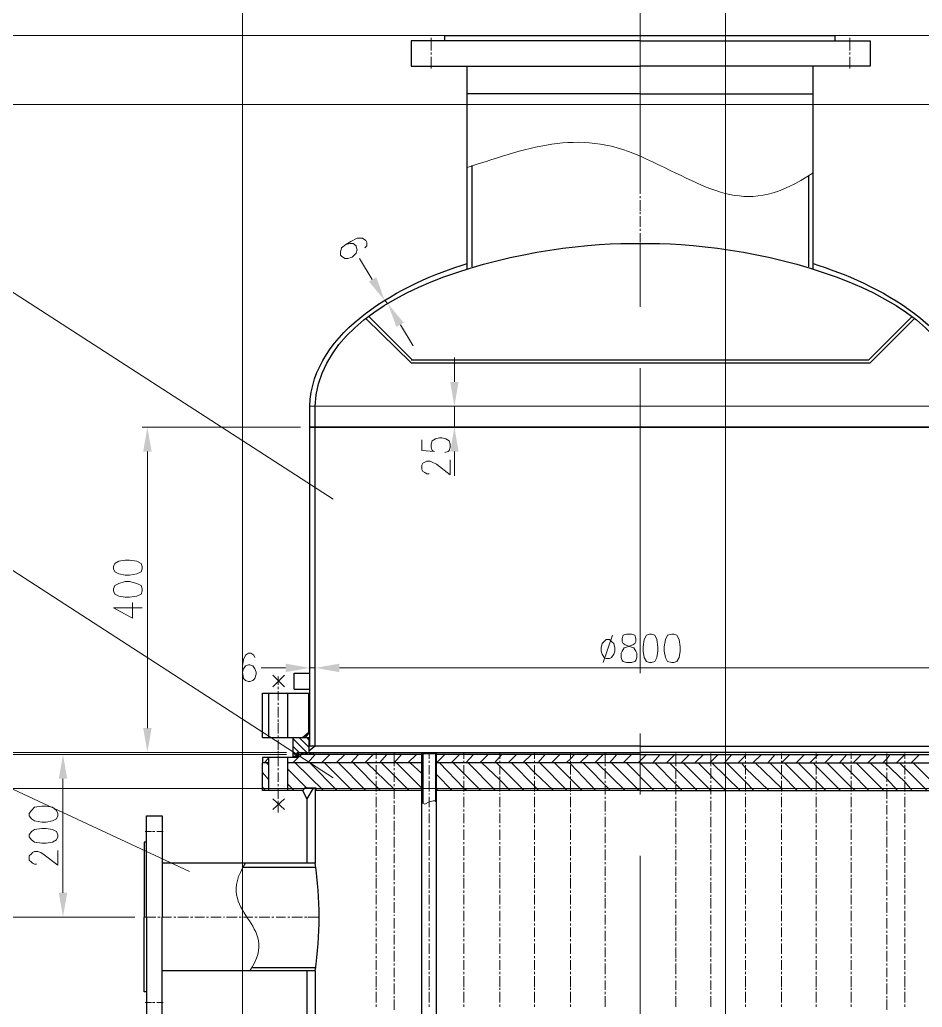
# Model space of a CAD drawing. Header units: millimetres. Extents: x 0 to 825, y 0 to 1167.
# Drawn here: x 127 to 281, y 896.3 to 1064.7 of the extents above; entities that cross this region are included whole.
import ezdxf

# ---------------------------------------------------------------- set-up
doc = ezdxf.new("R2010")
doc.units = ezdxf.units.MM
doc.layers.add('1', color=7, linetype='Continuous')

msp = doc.modelspace()

# ---------------------------------------------------------------- hatches: boundary and pattern name
h = msp.add_hatch(color=0)
h.dxf.hatch_style = 2
h.paths.add_polyline_path([(187.881732, 1020.741732), (186.621732, 1020.021732), (189.321732, 1016.781732)])
h = msp.add_hatch(color=0)
h.dxf.hatch_style = 2
h.paths.add_polyline_path([(192.561732, 1013.001732), (191.301732, 1012.281732), (189.861732, 1016.241732)])
h = msp.add_hatch(color=0)
h.dxf.hatch_style = 2
h.paths.add_polyline_path([(200.481732, 1002.921732), (201.921732, 1002.921732), (201.201732, 998.781732)])
h = msp.add_hatch(color=0)
h.dxf.hatch_style = 2
h.paths.add_polyline_path([(148.101732, 991.041732), (149.541732, 991.041732), (148.821732, 995.181732)])
h = msp.add_hatch(color=0)
h.dxf.hatch_style = 2
h.paths.add_polyline_path([(200.481732, 991.041732), (201.921732, 991.041732), (201.201732, 995.181732)])
h = msp.add_hatch(color=0)
h.dxf.hatch_style = 2
h.paths.add_polyline_path([(172.401732, 954.861732), (172.401732, 953.421732), (176.541732, 954.141732)])
h = msp.add_hatch(color=0)
h.dxf.hatch_style = 2
h.paths.add_polyline_path([(181.581732, 954.861732), (181.581732, 953.421732), (177.441732, 954.141732)])
h = msp.add_hatch(color=0)
h.dxf.hatch_style = 2
h.paths.add_polyline_path([(181.581732, 954.861732), (181.581732, 953.421732), (177.441732, 954.141732)])
h = msp.add_hatch(color=0)
h.dxf.hatch_style = 2
h.paths.add_polyline_path([(148.101732, 943.881732), (149.541732, 943.881732), (148.821732, 939.741732)])
h = msp.add_hatch(color=0)
h.dxf.hatch_style = 2
h.paths.add_polyline_path([(133.701732, 935.241732), (135.141732, 935.241732), (134.421732, 939.381732)])
h = msp.add_hatch(color=0)
h.dxf.hatch_style = 2
h.paths.add_polyline_path([(133.701732, 915.801732), (135.141732, 915.801732), (134.421732, 911.661732)])

# ---------------------------------------------------------------- linework, layer by layer
at = {"layer": '1', "color": 30, "lineweight": 9}
for points in [[(165.021732, 0.141732), (165.021732, 1166.901732)], [(247.461732, 0.141732), (247.461732, 1166.901732)], [(824.541732, 1050.225732), (0.141732, 1050.225732)], [(824.541732, 933.549732), (0.141732, 933.549732)]]:
    msp.add_lwpolyline(points, dxfattribs=at)
at = {"layer": '1', "color": 0, "lineweight": 9}
for points in [[(232.881732, 1081.401732), (232.881732, 1036.581732)], [(231.261732, 1061.961732), (123.801732, 1061.961732)], [(197.241732, 1059.441732), (197.241732, 1061.601732)], [(232.881732, 1061.961732), (355.101732, 1061.961732)], [(232.881732, 1059.981732), (232.881732, 1061.961732)], [(268.701732, 1059.441732), (268.701732, 1061.601732)], [(232.881732, 1059.261732), (232.881732, 1059.621732)], [(64.401732, 1057.821732), (180.501732, 982.941732)], [(197.241732, 1058.721732), (197.241732, 1059.081732)], [(197.241732, 1056.381732), (197.241732, 1058.361732)], [(232.881732, 1057.101732), (232.881732, 1058.901732)], [(268.701732, 1058.721732), (268.701732, 1059.081732)], [(268.701732, 1056.381732), (268.701732, 1058.361732)], [(232.881732, 1056.381732), (232.881732, 1056.741732)], [(232.881732, 1054.401732), (232.881732, 1056.021732)], [(232.881732, 1053.681732), (232.881732, 1054.041732)], [(232.881732, 1051.521732), (232.881732, 1053.321732)], [(232.881732, 1050.801732), (232.881732, 1051.161732)], [(232.881732, 1048.821732), (232.881732, 1050.621732)], [(232.881732, 1048.101732), (232.881732, 1048.461732)], [(232.881732, 1046.121732), (232.881732, 1047.741732)], [(232.881732, 1045.401732), (232.881732, 1045.761732)], [(232.881732, 1043.241732), (232.881732, 1045.041732)], [(232.881732, 1042.521732), (232.881732, 1042.881732)], [(232.881732, 1040.541732), (232.881732, 1042.161732)], [(232.881732, 1039.821732), (232.881732, 1040.181732)], [(232.881732, 1037.661732), (232.881732, 1039.461732)], [(232.881732, 1036.941732), (232.881732, 1037.301732)], [(232.881732, 1034.961732), (232.881732, 1036.761732)], [(232.881732, 1034.241732), (232.881732, 1034.601732)], [(232.881732, 1032.081732), (232.881732, 1033.881732)], [(232.881732, 1031.541732), (232.881732, 1031.901732)], [(232.881732, 1029.381732), (232.881732, 1031.181732)], [(232.881732, 1028.661732), (232.881732, 1029.021732)], [(185.901732, 1025.781732), (186.261732, 1026.141732), (186.261732, 1026.681732), (186.081732, 1027.041732), (185.541732, 1027.401732), (184.641732, 1027.401732), (183.561732, 1026.861732), (182.661732, 1026.321732), (181.941732, 1025.781732), (181.761732, 1025.061732), (181.761732, 1024.521732), (181.941732, 1024.341732), (182.481732, 1023.981732), (183.021732, 1023.981732), (183.741732, 1024.161732), (183.921732, 1024.341732), (184.461732, 1024.881732), (184.641732, 1025.421732), (184.461732, 1025.961732), (184.461732, 1026.141732), (183.921732, 1026.501732), (183.381732, 1026.501732), (182.661732, 1026.321732)], [(232.881732, 1026.681732), (232.881732, 1028.301732)], [(232.881732, 1025.961732), (232.881732, 1026.321732)], [(232.881732, 1026.141732), (232.881732, 1015.701732)], [(232.881732, 1023.801732), (232.881732, 1025.601732)], [(187.161732, 1020.381732), (185.001732, 1023.981732)], [(232.881732, 1023.081732), (232.881732, 1023.441732)], [(232.881732, 1021.101732), (232.881732, 1022.721732)], [(232.881732, 1020.381732), (232.881732, 1020.741732)], [(232.881732, 1017.861732), (232.881732, 1020.021732)], [(188.241732, 1016.241732), (188.601732, 1016.421732)], [(188.601732, 1015.521732), (188.961732, 1015.701732)], [(189.321732, 1016.781732), (189.861732, 1016.241732)], [(192.021732, 1012.641732), (194.181732, 1009.041732)], [(64.401732, 1010.481732), (180.501732, 935.421732)], [(201.201732, 1002.921732), (201.201732, 1007.061732)], [(232.881732, 1005.261732), (232.881732, 953.241732)], [(232.881732, 998.781732), (176.541732, 998.781732)], [(179.241732, 998.781732), (202.101732, 998.781732)], [(201.201732, 998.781732), (201.201732, 995.181732)], [(232.881732, 998.781732), (289.221732, 998.781732)], [(174.921732, 995.181732), (147.921732, 995.181732)], [(179.241732, 995.181732), (202.101732, 995.181732)], [(195.621732, 993.021732), (195.621732, 991.221732), (197.781732, 991.041732), (197.421732, 991.221732), (197.241732, 991.761732), (197.241732, 992.301732), (197.421732, 992.841732), (197.961732, 993.201732), (198.681732, 993.381732), (199.041732, 993.381732), (199.761732, 993.201732), (200.301732, 992.841732), (200.481732, 992.301732), (200.481732, 991.761732), (200.301732, 991.221732), (200.121732, 991.041732), (199.581732, 990.861732)], [(148.821732, 943.881732), (148.821732, 991.041732)], [(201.201732, 991.041732), (201.201732, 986.901732)], [(196.881732, 987.261732), (196.521732, 987.261732), (196.161732, 987.441732), (195.801732, 987.621732), (195.621732, 987.981732), (195.621732, 988.701732), (195.801732, 989.061732), (196.161732, 989.241732), (196.521732, 989.421732), (197.061732, 989.421732), (197.421732, 989.241732), (198.141732, 988.881732), (200.481732, 987.081732), (200.481732, 989.601732)], [(143.061732, 971.061732), (143.241732, 970.521732), (143.961732, 970.161732), (145.041732, 969.981732), (145.761732, 969.981732), (147.021732, 970.161732), (147.741732, 970.521732), (147.921732, 971.061732), (147.921732, 971.421732), (147.741732, 971.961732), (147.021732, 972.321732), (145.761732, 972.501732), (145.041732, 972.501732), (143.961732, 972.321732), (143.241732, 971.961732), (143.061732, 971.421732), (143.061732, 971.061732)], [(143.061732, 967.281732), (143.241732, 966.741732), (143.961732, 966.381732), (145.041732, 966.201732), (145.761732, 966.201732), (147.021732, 966.381732), (147.741732, 966.741732), (147.921732, 967.281732), (147.921732, 967.641732), (147.741732, 968.181732), (147.021732, 968.541732), (145.761732, 968.901732), (145.041732, 968.901732), (143.961732, 968.541732), (143.241732, 968.181732), (143.061732, 967.641732), (143.061732, 967.281732)], [(143.061732, 964.401732), (146.301732, 962.601732), (146.301732, 965.301732)], [(143.061732, 964.401732), (147.921732, 964.401732)], [(64.401732, 962.061732), (156.021732, 919.401732)], [(230.541732, 959.901732), (230.001732, 959.721732), (229.821732, 959.181732), (229.821732, 958.641732), (230.001732, 958.281732), (230.361732, 958.101732), (231.261732, 957.741732), (231.801732, 957.561732), (232.161732, 957.021732), (232.341732, 956.661732), (232.341732, 955.941732), (232.161732, 955.401732), (231.981732, 955.221732), (231.441732, 955.041732), (230.541732, 955.041732), (230.001732, 955.221732), (229.821732, 955.401732), (229.641732, 955.941732), (229.641732, 956.661732), (229.821732, 957.021732), (230.181732, 957.561732), (230.721732, 957.741732), (231.621732, 958.101732), (231.981732, 958.281732), (232.161732, 958.641732), (232.161732, 959.181732), (231.981732, 959.721732), (231.441732, 959.901732), (230.541732, 959.901732)], [(234.501732, 959.901732), (233.961732, 959.721732), (233.601732, 959.001732), (233.421732, 957.741732), (233.421732, 957.021732), (233.601732, 955.941732), (233.961732, 955.221732), (234.501732, 955.041732), (234.861732, 955.041732), (235.401732, 955.221732), (235.761732, 955.941732), (235.941732, 957.021732), (235.941732, 957.741732), (235.761732, 959.001732), (235.401732, 959.721732), (234.861732, 959.901732), (234.501732, 959.901732)], [(238.281732, 959.901732), (237.561732, 959.721732), (237.201732, 959.001732), (237.021732, 957.741732), (237.021732, 957.021732), (237.201732, 955.941732), (237.561732, 955.221732), (238.281732, 955.041732), (238.641732, 955.041732), (239.181732, 955.221732), (239.541732, 955.941732), (239.721732, 957.021732), (239.721732, 957.741732), (239.541732, 959.001732), (239.181732, 959.721732), (238.641732, 959.901732), (238.281732, 959.901732)], [(227.121732, 959.001732), (226.761732, 958.641732), (226.401732, 958.281732), (226.221732, 957.561732), (226.221732, 957.021732), (226.401732, 956.481732), (226.761732, 955.941732), (227.121732, 955.761732), (227.661732, 955.761732), (228.021732, 955.941732), (228.381732, 956.481732), (228.561732, 957.021732), (228.561732, 957.561732), (228.381732, 958.281732), (228.021732, 958.641732), (227.661732, 959.001732), (227.121732, 959.001732)], [(228.201732, 959.721732), (226.581732, 955.041732)], [(167.181732, 955.941732), (167.001732, 956.301732), (166.461732, 956.661732), (166.101732, 956.661732), (165.561732, 956.301732), (165.201732, 955.581732), (165.021732, 954.501732), (165.021732, 953.421732), (165.201732, 952.341732), (165.561732, 951.981732), (166.101732, 951.801732), (166.281732, 951.801732), (166.821732, 951.981732), (167.181732, 952.341732), (167.361732, 953.061732), (167.361732, 953.421732), (167.181732, 953.961732), (166.821732, 954.501732), (166.281732, 954.681732), (166.101732, 954.681732), (165.561732, 954.501732), (165.201732, 953.961732), (165.021732, 953.421732)], [(176.541732, 954.861732), (176.541732, 955.041732)], [(177.441732, 953.061732), (177.441732, 955.041732)], [(177.441732, 954.861732), (177.441732, 955.041732)], [(172.401732, 954.141732), (168.261732, 954.141732)], [(177.441732, 954.141732), (176.541732, 954.141732)], [(181.581732, 954.141732), (284.181732, 954.141732)], [(181.581732, 954.141732), (185.721732, 954.141732)], [(171.141732, 951.261732), (171.141732, 952.701732)], [(171.141732, 950.541732), (171.141732, 950.901732)], [(171.141732, 948.561732), (171.141732, 950.181732)], [(171.141732, 947.841732), (171.141732, 948.201732)], [(171.141732, 945.681732), (171.141732, 947.481732)], [(171.141732, 944.961732), (171.141732, 945.321732)], [(171.141732, 942.981732), (171.141732, 944.781732)], [(171.141732, 942.261732), (171.141732, 942.621732)], [(171.141732, 940.101732), (171.141732, 941.901732)], [(176.001732, 939.741732), (173.661732, 942.081732)], [(176.361732, 940.641732), (174.741732, 942.261732)], [(176.361732, 941.901732), (176.001732, 942.261732)], [(232.881732, 942.981732), (232.881732, 932.541732)], [(133.341732, 939.741732), (123.801732, 939.741732)], [(133.341732, 939.741732), (147.921732, 939.741732)], [(172.581732, 939.741732), (147.921732, 939.741732)], [(171.141732, 939.561732), (171.141732, 939.921732)], [(174.741732, 939.741732), (173.661732, 940.821732)], [(174.381732, 939.021732), (173.661732, 939.741732)], [(174.381732, 939.381732), (174.741732, 939.741732)], [(175.461732, 939.381732), (174.921732, 939.741732)], [(175.101732, 939.381732), (175.461732, 939.741732)], [(176.181732, 939.381732), (175.641732, 939.741732)], [(175.821732, 939.381732), (176.181732, 939.741732)], [(176.901732, 939.381732), (176.361732, 939.741732)], [(176.541732, 939.381732), (176.901732, 939.741732)], [(172.581732, 939.381732), (123.801732, 939.381732)], [(172.581732, 939.381732), (133.521732, 939.381732)], [(168.801732, 937.941732), (169.521732, 938.841732)], [(171.141732, 937.401732), (171.141732, 939.201732)], [(173.661732, 937.941732), (174.561732, 938.841732)], [(174.741732, 939.381732), (174.381732, 939.561732)], [(174.561732, 938.841732), (175.101732, 939.381732)], [(176.181732, 937.941732), (177.441732, 939.381732)], [(178.521732, 937.941732), (179.961732, 939.381732)], [(181.041732, 937.941732), (182.481732, 939.381732)], [(183.561732, 937.941732), (184.821732, 939.381732)], [(185.901732, 937.941732), (187.341732, 939.381732)], [(187.881732, 938.661732), (187.881732, 939.561732)], [(187.881732, 937.941732), (187.881732, 938.301732)], [(188.421732, 937.941732), (189.681732, 939.381732)], [(190.761732, 937.941732), (190.941732, 937.941732), (192.201732, 939.381732)], [(190.941732, 937.401732), (190.941732, 939.561732)], [(193.281732, 937.941732), (194.721732, 939.381732)], [(196.881732, 938.661732), (196.881732, 939.561732)], [(196.881732, 937.941732), (196.881732, 938.301732)], [(198.141732, 937.941732), (199.581732, 939.381732)], [(200.661732, 937.941732), (202.101732, 939.381732)], [(202.821732, 938.661732), (202.821732, 939.561732)], [(202.821732, 937.941732), (202.821732, 938.301732)], [(203.181732, 937.941732), (204.441732, 939.381732)], [(205.521732, 937.941732), (206.961732, 939.381732)], [(208.041732, 937.941732), (209.301732, 939.381732)], [(208.941732, 938.661732), (208.941732, 939.561732)], [(208.941732, 937.941732), (208.941732, 938.301732)], [(210.381732, 937.941732), (211.821732, 939.381732)], [(212.901732, 937.941732), (214.341732, 939.381732)], [(214.881732, 938.661732), (214.881732, 939.561732)], [(214.881732, 937.941732), (214.881732, 938.301732)], [(215.421732, 937.941732), (216.681732, 939.381732)], [(217.761732, 937.941732), (219.201732, 939.381732)], [(220.281732, 937.941732), (221.001732, 938.661732), (221.721732, 939.381732)], [(221.001732, 938.661732), (221.001732, 939.561732)], [(221.001732, 937.941732), (221.001732, 938.301732)], [(222.621732, 937.941732), (224.061732, 939.381732)], [(225.141732, 937.941732), (226.581732, 939.381732)], [(226.941732, 938.121732), (226.941732, 939.561732)], [(227.661732, 937.941732), (228.921732, 939.381732)], [(230.001732, 937.941732), (231.441732, 939.381732)], [(232.521732, 937.941732), (232.881732, 938.301732), (233.961732, 939.381732)], [(235.041732, 937.941732), (236.301732, 939.381732)], [(237.381732, 937.941732), (238.821732, 939.381732)], [(239.001732, 937.941732), (239.001732, 939.561732)], [(239.901732, 937.941732), (241.341732, 939.381732)], [(242.241732, 937.941732), (243.681732, 939.381732)], [(244.761732, 937.941732), (244.941732, 938.121732), (246.201732, 939.381732)], [(244.941732, 938.121732), (244.941732, 939.561732)], [(247.281732, 937.941732), (248.541732, 939.381732)], [(249.621732, 937.941732), (251.061732, 939.381732)], [(250.881732, 938.661732), (250.881732, 939.561732)], [(250.881732, 937.941732), (250.881732, 938.301732)], [(252.141732, 937.941732), (253.581732, 939.381732)], [(254.661732, 937.941732), (255.921732, 939.381732)], [(257.001732, 938.661732), (257.001732, 939.561732)], [(257.001732, 937.941732), (258.441732, 939.381732)], [(257.001732, 937.941732), (257.001732, 938.301732)], [(259.521732, 937.941732), (260.961732, 939.381732)], [(261.861732, 937.941732), (262.941732, 939.021732), (263.301732, 939.381732)], [(262.941732, 938.661732), (262.941732, 939.561732)], [(262.941732, 937.941732), (262.941732, 938.301732)], [(264.381732, 937.941732), (265.821732, 939.381732)], [(266.901732, 937.941732), (268.161732, 939.381732)], [(268.881732, 938.661732), (268.881732, 939.561732)], [(268.881732, 937.941732), (268.881732, 938.301732)], [(269.241732, 937.941732), (270.681732, 939.381732)], [(271.761732, 937.941732), (273.201732, 939.381732)], [(274.281732, 937.941732), (275.001732, 938.661732), (275.541732, 939.381732)], [(275.001732, 937.401732), (275.001732, 939.561732)], [(276.621732, 937.941732), (278.061732, 939.381732), (278.061732, 939.381732)], [(278.061732, 938.661732), (278.061732, 939.561732)], [(278.061732, 937.941732), (278.061732, 938.301732)], [(279.141732, 937.941732), (280.581732, 939.381732)], [(169.521732, 935.061732), (168.441732, 936.321732)], [(169.521732, 937.581732), (169.161732, 937.941732)], [(171.141732, 936.681732), (171.141732, 937.041732)], [(171.141732, 934.701732), (171.141732, 936.321732)], [(176.001732, 933.621732), (172.761732, 936.861732)], [(178.881732, 933.261732), (174.021732, 937.941732)], [(181.221732, 933.261732), (176.541732, 937.941732)], [(183.741732, 933.261732), (179.061732, 937.941732)], [(186.081732, 933.261732), (181.401732, 937.941732)], [(188.601732, 933.261732), (183.921732, 937.941732)], [(186.261732, 937.941732), (190.941732, 933.441732)], [(187.881732, 935.961732), (187.881732, 937.581732)], [(193.461732, 933.261732), (188.781732, 937.941732)], [(190.941732, 936.681732), (190.941732, 937.041732)], [(190.941732, 934.701732), (190.941732, 936.321732)], [(195.621732, 933.621732), (191.301732, 937.941732)], [(195.621732, 936.141732), (193.641732, 937.941732)], [(196.881732, 935.961732), (196.881732, 937.581732)], [(203.361732, 933.261732), (202.821732, 933.621732), (198.681732, 937.941732)], [(205.701732, 933.261732), (202.821732, 936.141732), (201.021732, 937.941732)], [(202.821732, 935.961732), (202.821732, 937.581732)], [(208.221732, 933.261732), (203.541732, 937.941732)], [(210.741732, 933.261732), (208.941732, 935.061732), (205.881732, 937.941732)], [(213.081732, 933.261732), (208.941732, 937.401732), (208.401732, 937.941732)], [(208.941732, 935.961732), (208.941732, 937.581732)], [(215.601732, 933.261732), (214.881732, 933.981732), (210.921732, 937.941732)], [(218.121732, 933.261732), (214.881732, 936.321732), (213.261732, 937.941732)], [(214.881732, 935.961732), (214.881732, 937.581732)], [(220.461732, 933.261732), (215.781732, 937.941732)], [(222.981732, 933.261732), (221.001732, 935.241732), (218.301732, 937.941732)], [(225.321732, 933.261732), (221.001732, 937.761732), (220.641732, 937.941732)], [(221.001732, 935.961732), (221.001732, 937.581732)], [(227.841732, 933.261732), (223.161732, 937.941732)], [(230.361732, 933.261732), (225.501732, 937.941732)], [(226.941732, 937.401732), (226.941732, 937.761732)], [(226.941732, 935.241732), (226.941732, 937.041732)], [(232.701732, 933.261732), (228.021732, 937.941732)], [(235.221732, 933.261732), (230.541732, 937.941732)], [(237.561732, 933.261732), (232.881732, 937.941732)], [(240.081732, 933.261732), (239.001732, 934.341732), (235.401732, 937.941732)], [(242.601732, 933.261732), (239.001732, 936.861732), (237.921732, 937.941732)], [(239.001732, 937.401732), (239.001732, 937.761732)], [(239.001732, 935.241732), (239.001732, 937.041732)], [(244.941732, 933.261732), (240.261732, 937.941732)], [(247.461732, 933.261732), (242.781732, 937.941732)], [(244.941732, 937.401732), (244.941732, 937.761732)], [(244.941732, 935.241732), (244.941732, 937.041732)], [(249.981732, 933.261732), (245.121732, 937.941732)], [(252.321732, 933.261732), (250.881732, 934.701732), (247.641732, 937.941732)], [(254.841732, 933.261732), (250.881732, 937.041732), (250.161732, 937.941732)], [(250.881732, 935.961732), (250.881732, 937.581732)], [(257.181732, 933.261732), (257.001732, 933.621732), (252.501732, 937.941732)], [(259.701732, 933.261732), (257.001732, 935.961732), (255.021732, 937.941732)], [(257.001732, 935.961732), (257.001732, 937.581732)], [(262.221732, 933.261732), (257.541732, 937.941732)], [(264.561732, 933.261732), (259.881732, 937.941732)], [(267.081732, 933.261732), (262.941732, 937.401732), (262.401732, 937.941732)], [(262.941732, 935.961732), (262.941732, 937.581732)], [(269.601732, 933.261732), (268.881732, 933.801732), (264.741732, 937.941732)], [(271.941732, 933.261732), (268.881732, 936.321732), (267.261732, 937.941732)], [(268.881732, 935.961732), (268.881732, 937.581732)], [(274.461732, 933.261732), (269.781732, 937.941732)], [(276.801732, 933.261732), (275.001732, 935.241732), (272.121732, 937.941732)], [(274.641732, 937.941732), (278.061732, 934.701732)], [(275.001732, 936.681732), (275.001732, 937.041732)], [(275.001732, 934.701732), (275.001732, 936.321732)], [(281.841732, 933.261732), (278.061732, 937.041732), (277.161732, 937.941732)], [(278.061732, 935.961732), (278.061732, 937.581732)], [(284.181732, 933.261732), (279.501732, 937.941732)], [(134.421732, 915.801732), (134.421732, 935.241732)], [(187.881732, 935.241732), (187.881732, 935.601732)], [(187.881732, 933.081732), (187.881732, 934.881732)], [(196.881732, 935.241732), (196.881732, 935.601732)], [(196.881732, 933.081732), (196.881732, 934.881732)], [(200.841732, 933.261732), (198.141732, 935.961732)], [(202.821732, 935.241732), (202.821732, 935.601732)], [(202.821732, 933.081732), (202.821732, 934.881732)], [(208.941732, 935.241732), (208.941732, 935.601732)], [(208.941732, 933.081732), (208.941732, 934.881732)], [(214.881732, 935.241732), (214.881732, 935.601732)], [(214.881732, 933.081732), (214.881732, 934.881732)], [(221.001732, 935.241732), (221.001732, 935.601732)], [(221.001732, 933.081732), (221.001732, 934.881732)], [(226.941732, 934.521732), (226.941732, 934.881732)], [(239.001732, 934.521732), (239.001732, 934.881732)], [(244.941732, 934.521732), (244.941732, 934.881732)], [(250.881732, 935.241732), (250.881732, 935.601732)], [(250.881732, 933.081732), (250.881732, 934.881732)], [(257.001732, 935.241732), (257.001732, 935.601732)], [(257.001732, 933.081732), (257.001732, 934.881732)], [(262.941732, 935.241732), (262.941732, 935.601732)], [(262.941732, 933.081732), (262.941732, 934.881732)], [(268.881732, 935.241732), (268.881732, 935.601732)], [(268.881732, 933.081732), (268.881732, 934.881732)], [(278.061732, 935.241732), (278.061732, 935.601732)], [(278.061732, 933.081732), (278.061732, 934.881732)], [(279.321732, 933.261732), (278.061732, 934.701732)], [(168.981732, 933.261732), (168.441732, 933.801732)], [(171.141732, 933.981732), (171.141732, 934.341732)], [(171.141732, 931.821732), (171.141732, 933.621732)], [(173.841732, 933.261732), (172.761732, 934.341732)], [(190.941732, 933.981732), (190.941732, 934.341732)], [(190.941732, 931.821732), (190.941732, 933.621732)], [(191.121732, 933.261732), (190.941732, 933.441732)], [(198.501732, 933.261732), (198.141732, 933.441732)], [(226.941732, 932.541732), (226.941732, 934.161732)], [(239.001732, 932.541732), (239.001732, 934.161732)], [(244.941732, 932.541732), (244.941732, 934.161732)], [(275.001732, 933.981732), (275.001732, 934.341732)], [(275.001732, 931.821732), (275.001732, 933.621732)], [(171.141732, 931.101732), (171.141732, 931.461732)], [(187.881732, 932.541732), (187.881732, 932.721732)], [(187.881732, 930.381732), (187.881732, 932.181732)], [(190.941732, 931.101732), (190.941732, 931.461732)], [(195.621732, 931.281732), (195.801732, 931.101732), (196.161732, 930.921732), (196.881732, 931.281732), (197.601732, 931.461732), (197.961732, 931.461732), (198.141732, 931.281732)], [(196.881732, 932.541732), (196.881732, 932.721732)], [(196.881732, 930.381732), (196.881732, 932.181732)], [(202.821732, 932.541732), (202.821732, 932.721732)], [(202.821732, 930.381732), (202.821732, 932.181732)], [(208.941732, 932.541732), (208.941732, 932.721732)], [(208.941732, 930.381732), (208.941732, 932.181732)], [(214.881732, 932.541732), (214.881732, 932.721732)], [(214.881732, 930.381732), (214.881732, 932.181732)], [(221.001732, 932.541732), (221.001732, 932.721732)], [(221.001732, 930.381732), (221.001732, 932.181732)], [(226.941732, 931.821732), (226.941732, 932.181732)], [(226.941732, 929.661732), (226.941732, 931.461732)], [(239.001732, 931.821732), (239.001732, 932.181732)], [(239.001732, 929.661732), (239.001732, 931.461732)], [(244.941732, 931.821732), (244.941732, 932.181732)], [(244.941732, 929.661732), (244.941732, 931.461732)], [(250.881732, 932.541732), (250.881732, 932.721732)], [(250.881732, 930.381732), (250.881732, 932.181732)], [(257.001732, 932.541732), (257.001732, 932.721732)], [(257.001732, 930.381732), (257.001732, 932.181732)], [(262.941732, 932.541732), (262.941732, 932.721732)], [(262.941732, 930.381732), (262.941732, 932.181732)], [(268.881732, 932.541732), (268.881732, 932.721732)], [(268.881732, 930.381732), (268.881732, 932.181732)], [(275.001732, 931.101732), (275.001732, 931.461732)], [(278.061732, 932.541732), (278.061732, 932.721732)], [(278.061732, 930.381732), (278.061732, 932.181732)], [(128.661732, 928.941732), (129.021732, 928.401732), (129.561732, 928.041732), (130.821732, 927.861732), (131.541732, 927.861732), (132.621732, 928.041732), (133.341732, 928.401732), (133.521732, 928.941732), (133.521732, 929.301732), (133.341732, 929.841732), (132.621732, 930.381732), (131.541732, 930.561732), (130.821732, 930.561732), (129.561732, 930.381732), (129.021732, 929.841732), (128.661732, 929.301732), (128.661732, 928.941732)], [(171.141732, 929.481732), (171.141732, 930.741732)], [(187.881732, 929.661732), (187.881732, 930.021732)], [(190.941732, 929.121732), (190.941732, 930.741732)], [(196.881732, 929.661732), (196.881732, 930.021732)], [(202.821732, 929.661732), (202.821732, 930.021732)], [(208.941732, 929.661732), (208.941732, 930.021732)], [(214.881732, 929.661732), (214.881732, 930.021732)], [(221.001732, 929.661732), (221.001732, 930.021732)], [(250.881732, 929.661732), (250.881732, 930.021732)], [(257.001732, 929.661732), (257.001732, 930.021732)], [(262.941732, 929.661732), (262.941732, 930.021732)], [(268.881732, 929.661732), (268.881732, 930.021732)], [(275.001732, 929.121732), (275.001732, 930.741732)], [(278.061732, 929.661732), (278.061732, 930.021732)], [(187.881732, 927.681732), (187.881732, 929.301732)], [(190.941732, 928.401732), (190.941732, 928.761732)], [(190.941732, 926.241732), (190.941732, 928.041732)], [(196.881732, 927.681732), (196.881732, 929.301732)], [(202.821732, 927.681732), (202.821732, 929.301732)], [(208.941732, 927.681732), (208.941732, 929.301732)], [(214.881732, 927.681732), (214.881732, 929.301732)], [(221.001732, 927.681732), (221.001732, 929.301732)], [(226.941732, 929.121732), (226.941732, 929.301732)], [(226.941732, 926.961732), (226.941732, 928.761732)], [(239.001732, 928.941732), (239.001732, 929.301732)], [(239.001732, 926.961732), (239.001732, 928.581732)], [(244.941732, 929.121732), (244.941732, 929.301732)], [(244.941732, 926.961732), (244.941732, 928.761732)], [(250.881732, 927.681732), (250.881732, 929.301732)], [(257.001732, 927.681732), (257.001732, 929.301732)], [(262.941732, 927.681732), (262.941732, 929.301732)], [(268.881732, 927.681732), (268.881732, 929.301732)], [(275.001732, 928.401732), (275.001732, 928.761732)], [(275.001732, 926.241732), (275.001732, 928.041732)], [(278.061732, 927.681732), (278.061732, 929.301732)], [(128.661732, 925.341732), (129.021732, 924.801732), (129.561732, 924.441732), (130.821732, 924.261732), (131.541732, 924.261732), (132.621732, 924.441732), (133.341732, 924.801732), (133.521732, 925.341732), (133.521732, 925.701732), (133.341732, 926.241732), (132.621732, 926.601732), (131.541732, 926.781732), (130.821732, 926.781732), (129.561732, 926.601732), (129.021732, 926.241732), (128.661732, 925.701732), (128.661732, 925.341732)], [(149.541732, 926.241732), (148.461732, 926.241732)], [(150.081732, 926.241732), (149.721732, 926.241732)], [(151.521732, 926.241732), (150.441732, 926.241732)], [(187.881732, 926.961732), (187.881732, 927.321732)], [(187.881732, 924.801732), (187.881732, 926.601732)], [(196.881732, 926.961732), (196.881732, 927.321732)], [(196.881732, 924.801732), (196.881732, 926.601732)], [(202.821732, 926.961732), (202.821732, 927.321732)], [(202.821732, 924.801732), (202.821732, 926.601732)], [(208.941732, 926.961732), (208.941732, 927.321732)], [(208.941732, 924.801732), (208.941732, 926.601732)], [(214.881732, 926.961732), (214.881732, 927.321732)], [(214.881732, 924.801732), (214.881732, 926.601732)], [(221.001732, 926.961732), (221.001732, 927.321732)], [(221.001732, 924.801732), (221.001732, 926.601732)], [(226.941732, 926.241732), (226.941732, 926.601732)], [(239.001732, 926.241732), (239.001732, 926.601732)], [(244.941732, 926.241732), (244.941732, 926.601732)], [(250.881732, 926.961732), (250.881732, 927.321732)], [(250.881732, 924.801732), (250.881732, 926.601732)], [(257.001732, 926.961732), (257.001732, 927.321732)], [(257.001732, 924.801732), (257.001732, 926.601732)], [(262.941732, 926.961732), (262.941732, 927.321732)], [(262.941732, 924.801732), (262.941732, 926.601732)], [(268.881732, 926.961732), (268.881732, 927.321732)], [(268.881732, 924.801732), (268.881732, 926.601732)], [(278.061732, 926.961732), (278.061732, 927.321732)], [(278.061732, 924.801732), (278.061732, 926.601732)], [(190.941732, 925.701732), (190.941732, 926.061732)], [(190.941732, 923.541732), (190.941732, 925.341732)], [(226.941732, 924.261732), (226.941732, 925.881732)], [(239.001732, 924.081732), (239.001732, 925.881732)], [(244.941732, 924.261732), (244.941732, 925.881732)], [(275.001732, 925.701732), (275.001732, 926.061732)], [(275.001732, 923.541732), (275.001732, 925.341732)], [(129.921732, 920.661732), (129.561732, 920.661732), (129.201732, 920.841732), (129.021732, 921.021732), (128.661732, 921.381732), (128.661732, 922.101732), (129.021732, 922.461732), (129.201732, 922.641732), (129.561732, 922.821732), (130.101732, 922.821732), (130.641732, 922.641732), (131.181732, 922.281732), (133.521732, 920.481732), (133.521732, 923.001732)], [(187.881732, 924.081732), (187.881732, 924.441732)], [(187.881732, 922.101732), (187.881732, 923.721732)], [(190.941732, 922.821732), (190.941732, 923.181732)], [(196.881732, 924.081732), (196.881732, 924.441732)], [(196.881732, 922.101732), (196.881732, 923.721732)], [(202.821732, 924.081732), (202.821732, 924.441732)], [(202.821732, 922.101732), (202.821732, 923.721732)], [(208.941732, 924.081732), (208.941732, 924.441732)], [(208.941732, 922.101732), (208.941732, 923.721732)], [(214.881732, 924.081732), (214.881732, 924.441732)], [(214.881732, 922.101732), (214.881732, 923.721732)], [(221.001732, 924.081732), (221.001732, 924.441732)], [(221.001732, 922.101732), (221.001732, 923.721732)], [(226.941732, 923.541732), (226.941732, 923.901732)], [(226.941732, 921.381732), (226.941732, 923.181732)], [(239.001732, 923.541732), (239.001732, 923.721732)], [(239.001732, 921.381732), (239.001732, 923.181732)], [(244.941732, 923.541732), (244.941732, 923.901732)], [(244.941732, 921.381732), (244.941732, 923.181732)], [(250.881732, 924.081732), (250.881732, 924.441732)], [(250.881732, 922.101732), (250.881732, 923.721732)], [(257.001732, 924.081732), (257.001732, 924.441732)], [(257.001732, 922.101732), (257.001732, 923.721732)], [(262.941732, 924.081732), (262.941732, 924.441732)], [(262.941732, 922.101732), (262.941732, 923.721732)], [(268.881732, 924.081732), (268.881732, 924.441732)], [(268.881732, 922.101732), (268.881732, 923.721732)], [(275.001732, 922.821732), (275.001732, 923.181732)], [(278.061732, 924.081732), (278.061732, 924.441732)], [(278.061732, 922.101732), (278.061732, 923.721732)], [(187.881732, 921.381732), (187.881732, 921.741732)], [(190.941732, 920.841732), (190.941732, 922.461732)], [(196.881732, 921.381732), (196.881732, 921.741732)], [(202.821732, 921.381732), (202.821732, 921.741732)], [(208.941732, 921.381732), (208.941732, 921.741732)], [(214.881732, 921.381732), (214.881732, 921.741732)], [(221.001732, 921.381732), (221.001732, 921.741732)], [(232.881732, 922.101732), (232.881732, 870.081732)], [(250.881732, 921.381732), (250.881732, 921.741732)], [(257.001732, 921.381732), (257.001732, 921.741732)], [(262.941732, 921.381732), (262.941732, 921.741732)], [(268.881732, 921.381732), (268.881732, 921.741732)], [(275.001732, 920.841732), (275.001732, 922.461732)], [(278.061732, 921.381732), (278.061732, 921.741732)], [(187.881732, 919.221732), (187.881732, 921.021732)], [(190.941732, 920.121732), (190.941732, 920.481732)], [(190.941732, 917.961732), (190.941732, 919.761732)], [(196.881732, 919.221732), (196.881732, 921.021732)], [(202.821732, 919.221732), (202.821732, 921.021732)], [(208.941732, 919.221732), (208.941732, 921.021732)], [(214.881732, 919.221732), (214.881732, 921.021732)], [(221.001732, 919.221732), (221.001732, 921.021732)], [(226.941732, 920.661732), (226.941732, 921.021732)], [(226.941732, 918.681732), (226.941732, 920.301732)], [(239.001732, 920.661732), (239.001732, 921.021732)], [(239.001732, 918.681732), (239.001732, 920.301732)], [(244.941732, 920.661732), (244.941732, 921.021732)], [(244.941732, 918.681732), (244.941732, 920.301732)], [(250.881732, 919.221732), (250.881732, 921.021732)], [(257.001732, 919.221732), (257.001732, 921.021732)], [(262.941732, 919.221732), (262.941732, 921.021732)], [(268.881732, 919.221732), (268.881732, 921.021732)], [(275.001732, 920.121732), (275.001732, 920.481732)], [(275.001732, 917.961732), (275.001732, 919.761732)], [(278.061732, 919.221732), (278.061732, 921.021732)], [(187.881732, 918.501732), (187.881732, 918.861732)], [(187.881732, 916.521732), (187.881732, 918.321732)], [(196.881732, 918.501732), (196.881732, 918.861732)], [(196.881732, 916.521732), (196.881732, 918.321732)], [(202.821732, 918.501732), (202.821732, 918.861732)], [(202.821732, 916.521732), (202.821732, 918.321732)], [(208.941732, 918.501732), (208.941732, 918.861732)], [(208.941732, 916.521732), (208.941732, 918.321732)], [(214.881732, 918.501732), (214.881732, 918.861732)], [(214.881732, 916.521732), (214.881732, 918.321732)], [(221.001732, 918.501732), (221.001732, 918.861732)], [(221.001732, 916.521732), (221.001732, 918.321732)], [(226.941732, 917.961732), (226.941732, 918.321732)], [(239.001732, 917.961732), (239.001732, 918.321732)], [(244.941732, 917.961732), (244.941732, 918.321732)], [(250.881732, 918.501732), (250.881732, 918.861732)], [(250.881732, 916.521732), (250.881732, 918.321732)], [(257.001732, 918.501732), (257.001732, 918.861732)], [(257.001732, 916.521732), (257.001732, 918.321732)], [(262.941732, 918.501732), (262.941732, 918.861732)], [(262.941732, 916.521732), (262.941732, 918.321732)], [(268.881732, 918.501732), (268.881732, 918.861732)], [(268.881732, 916.521732), (268.881732, 918.321732)], [(278.061732, 918.501732), (278.061732, 918.861732)], [(278.061732, 916.521732), (278.061732, 918.321732)], [(187.881732, 915.801732), (187.881732, 916.161732)], [(190.941732, 917.241732), (190.941732, 917.601732)], [(190.941732, 915.261732), (190.941732, 916.881732)], [(196.881732, 915.801732), (196.881732, 916.161732)], [(202.821732, 915.801732), (202.821732, 916.161732)], [(208.941732, 915.801732), (208.941732, 916.161732)], [(214.881732, 915.801732), (214.881732, 916.161732)], [(221.001732, 915.801732), (221.001732, 916.161732)], [(226.941732, 915.801732), (226.941732, 917.601732)], [(239.001732, 915.801732), (239.001732, 917.601732)], [(244.941732, 915.801732), (244.941732, 917.601732)], [(250.881732, 915.801732), (250.881732, 916.161732)], [(257.001732, 915.801732), (257.001732, 916.161732)], [(262.941732, 915.801732), (262.941732, 916.161732)], [(268.881732, 915.801732), (268.881732, 916.161732)], [(275.001732, 917.241732), (275.001732, 917.601732)], [(275.001732, 915.261732), (275.001732, 916.881732)], [(278.061732, 915.801732), (278.061732, 916.161732)], [(187.881732, 913.821732), (187.881732, 915.441732)], [(190.941732, 914.541732), (190.941732, 914.901732)], [(196.881732, 913.821732), (196.881732, 915.441732)], [(202.821732, 913.821732), (202.821732, 915.441732)], [(208.941732, 913.821732), (208.941732, 915.441732)], [(214.881732, 913.821732), (214.881732, 915.441732)], [(221.001732, 913.821732), (221.001732, 915.441732)], [(226.941732, 915.081732), (226.941732, 915.441732)], [(226.941732, 913.101732), (226.941732, 914.901732)], [(239.001732, 915.081732), (239.001732, 915.441732)], [(239.001732, 913.101732), (239.001732, 914.721732)], [(244.941732, 915.081732), (244.941732, 915.441732)], [(244.941732, 913.101732), (244.941732, 914.901732)], [(250.881732, 913.821732), (250.881732, 915.441732)], [(257.001732, 913.821732), (257.001732, 915.441732)], [(262.941732, 913.821732), (262.941732, 915.441732)], [(268.881732, 913.821732), (268.881732, 915.441732)], [(275.001732, 914.541732), (275.001732, 914.901732)], [(278.061732, 913.821732), (278.061732, 915.441732)], [(187.881732, 913.101732), (187.881732, 913.461732)], [(187.881732, 910.941732), (187.881732, 912.741732)], [(190.941732, 912.381732), (190.941732, 914.181732)], [(196.881732, 913.101732), (196.881732, 913.461732)], [(196.881732, 910.941732), (196.881732, 912.741732)], [(202.821732, 913.101732), (202.821732, 913.461732)], [(202.821732, 910.941732), (202.821732, 912.741732)], [(208.941732, 913.101732), (208.941732, 913.461732)], [(208.941732, 910.941732), (208.941732, 912.741732)], [(214.881732, 913.101732), (214.881732, 913.461732)], [(214.881732, 910.941732), (214.881732, 912.741732)], [(221.001732, 913.101732), (221.001732, 913.461732)], [(221.001732, 910.941732), (221.001732, 912.741732)], [(226.941732, 912.381732), (226.941732, 912.741732)], [(239.001732, 912.381732), (239.001732, 912.741732)], [(244.941732, 912.381732), (244.941732, 912.741732)], [(250.881732, 913.101732), (250.881732, 913.461732)], [(250.881732, 910.941732), (250.881732, 912.741732)], [(257.001732, 913.101732), (257.001732, 913.461732)], [(257.001732, 910.941732), (257.001732, 912.741732)], [(262.941732, 913.101732), (262.941732, 913.461732)], [(262.941732, 910.941732), (262.941732, 912.741732)], [(268.881732, 913.101732), (268.881732, 913.461732)], [(268.881732, 910.941732), (268.881732, 912.741732)], [(275.001732, 912.381732), (275.001732, 914.181732)], [(278.061732, 913.101732), (278.061732, 913.461732)], [(278.061732, 910.941732), (278.061732, 912.741732)], [(133.521732, 911.661732), (110.841732, 911.661732)], [(146.661732, 911.661732), (133.521732, 911.661732)], [(150.261732, 911.661732), (148.281732, 911.661732)], [(150.981732, 911.661732), (150.621732, 911.661732)], [(152.961732, 911.661732), (151.341732, 911.661732)], [(153.681732, 911.661732), (153.321732, 911.661732)], [(155.841732, 911.661732), (154.041732, 911.661732)], [(156.561732, 911.661732), (156.201732, 911.661732)], [(158.541732, 911.661732), (156.921732, 911.661732)], [(159.261732, 911.661732), (158.901732, 911.661732)], [(161.421732, 911.661732), (159.621732, 911.661732)], [(161.961732, 911.661732), (161.781732, 911.661732)], [(164.121732, 911.661732), (162.321732, 911.661732)], [(164.841732, 911.661732), (164.481732, 911.661732)], [(166.821732, 911.661732), (165.201732, 911.661732)], [(167.541732, 911.661732), (167.181732, 911.661732)], [(169.701732, 911.661732), (167.901732, 911.661732)], [(170.421732, 911.661732), (170.061732, 911.661732)], [(172.401732, 911.661732), (170.781732, 911.661732)], [(173.121732, 911.661732), (172.761732, 911.661732)], [(175.281732, 911.661732), (173.481732, 911.661732)], [(176.001732, 911.661732), (175.641732, 911.661732)], [(178.161732, 911.661732), (176.181732, 911.661732)], [(190.941732, 911.841732), (190.941732, 912.021732)], [(190.941732, 909.681732), (190.941732, 911.481732)], [(226.941732, 910.401732), (226.941732, 912.021732)], [(239.001732, 910.221732), (239.001732, 912.021732)], [(244.941732, 910.401732), (244.941732, 912.021732)], [(275.001732, 911.841732), (275.001732, 912.021732)], [(275.001732, 909.681732), (275.001732, 911.481732)], [(187.881732, 910.221732), (187.881732, 910.581732)], [(187.881732, 908.241732), (187.881732, 909.861732)], [(196.881732, 910.221732), (196.881732, 910.581732)], [(196.881732, 908.241732), (196.881732, 909.861732)], [(202.821732, 910.221732), (202.821732, 910.581732)], [(202.821732, 908.241732), (202.821732, 909.861732)], [(208.941732, 910.221732), (208.941732, 910.581732)], [(208.941732, 908.241732), (208.941732, 909.861732)], [(214.881732, 910.221732), (214.881732, 910.581732)], [(214.881732, 908.241732), (214.881732, 909.861732)], [(221.001732, 910.221732), (221.001732, 910.581732)], [(221.001732, 908.241732), (221.001732, 909.861732)], [(226.941732, 909.681732), (226.941732, 910.041732)], [(239.001732, 909.501732), (239.001732, 909.861732)], [(244.941732, 909.681732), (244.941732, 910.041732)], [(250.881732, 910.221732), (250.881732, 910.581732)], [(250.881732, 908.241732), (250.881732, 909.861732)], [(257.001732, 910.221732), (257.001732, 910.581732)], [(257.001732, 908.241732), (257.001732, 909.861732)], [(262.941732, 910.221732), (262.941732, 910.581732)], [(262.941732, 908.241732), (262.941732, 909.861732)], [(268.881732, 910.221732), (268.881732, 910.581732)], [(268.881732, 908.241732), (268.881732, 909.861732)], [(278.061732, 910.221732), (278.061732, 910.581732)], [(278.061732, 908.241732), (278.061732, 909.861732)], [(187.881732, 907.521732), (187.881732, 907.881732)], [(190.941732, 908.961732), (190.941732, 909.321732)], [(190.941732, 906.981732), (190.941732, 908.601732)], [(196.881732, 907.521732), (196.881732, 907.881732)], [(202.821732, 907.521732), (202.821732, 907.881732)], [(208.941732, 907.521732), (208.941732, 907.881732)], [(214.881732, 907.521732), (214.881732, 907.881732)], [(221.001732, 907.521732), (221.001732, 907.881732)], [(226.941732, 907.521732), (226.941732, 909.321732)], [(239.001732, 907.521732), (239.001732, 909.321732)], [(244.941732, 907.521732), (244.941732, 909.321732)], [(250.881732, 907.521732), (250.881732, 907.881732)], [(257.001732, 907.521732), (257.001732, 907.881732)], [(262.941732, 907.521732), (262.941732, 907.881732)], [(268.881732, 907.521732), (268.881732, 907.881732)], [(275.001732, 908.961732), (275.001732, 909.321732)], [(275.001732, 906.981732), (275.001732, 908.601732)], [(278.061732, 907.521732), (278.061732, 907.881732)], [(187.881732, 905.361732), (187.881732, 907.161732)], [(190.941732, 906.261732), (190.941732, 906.621732)], [(196.881732, 905.361732), (196.881732, 907.161732)], [(202.821732, 905.361732), (202.821732, 907.161732)], [(208.941732, 905.361732), (208.941732, 907.161732)], [(214.881732, 905.361732), (214.881732, 907.161732)], [(221.001732, 905.361732), (221.001732, 907.161732)], [(226.941732, 906.801732), (226.941732, 907.161732)], [(226.941732, 904.821732), (226.941732, 906.441732)], [(239.001732, 906.801732), (239.001732, 907.161732)], [(239.001732, 904.641732), (239.001732, 906.441732)], [(244.941732, 906.801732), (244.941732, 907.161732)], [(244.941732, 904.821732), (244.941732, 906.441732)], [(250.881732, 905.361732), (250.881732, 907.161732)], [(257.001732, 905.361732), (257.001732, 907.161732)], [(262.941732, 905.361732), (262.941732, 907.161732)], [(268.881732, 905.361732), (268.881732, 907.161732)], [(275.001732, 906.261732), (275.001732, 906.621732)], [(278.061732, 905.361732), (278.061732, 907.161732)], [(187.881732, 904.641732), (187.881732, 905.001732)], [(190.941732, 904.101732), (190.941732, 905.901732)], [(196.881732, 904.641732), (196.881732, 905.001732)], [(202.821732, 904.641732), (202.821732, 905.001732)], [(208.941732, 904.641732), (208.941732, 905.001732)], [(214.881732, 904.641732), (214.881732, 905.001732)], [(221.001732, 904.641732), (221.001732, 905.001732)], [(226.941732, 904.101732), (226.941732, 904.461732)], [(239.001732, 904.101732), (239.001732, 904.461732)], [(244.941732, 904.101732), (244.941732, 904.461732)], [(250.881732, 904.641732), (250.881732, 905.001732)], [(257.001732, 904.641732), (257.001732, 905.001732)], [(262.941732, 904.641732), (262.941732, 905.001732)], [(268.881732, 904.641732), (268.881732, 905.001732)], [(275.001732, 904.101732), (275.001732, 905.901732)], [(278.061732, 904.641732), (278.061732, 905.001732)], [(187.881732, 902.661732), (187.881732, 904.281732)], [(190.941732, 903.381732), (190.941732, 903.741732)], [(190.941732, 901.401732), (190.941732, 903.021732)], [(196.881732, 902.661732), (196.881732, 904.281732)], [(202.821732, 902.661732), (202.821732, 904.281732)], [(208.941732, 902.661732), (208.941732, 904.281732)], [(214.881732, 902.661732), (214.881732, 904.281732)], [(221.001732, 902.661732), (221.001732, 904.281732)], [(226.941732, 901.941732), (226.941732, 903.741732)], [(239.001732, 901.941732), (239.001732, 903.741732)], [(244.941732, 901.941732), (244.941732, 903.741732)], [(250.881732, 902.661732), (250.881732, 904.281732)], [(257.001732, 902.661732), (257.001732, 904.281732)], [(262.941732, 902.661732), (262.941732, 904.281732)], [(268.881732, 902.661732), (268.881732, 904.281732)], [(275.001732, 903.381732), (275.001732, 903.741732)], [(275.001732, 901.401732), (275.001732, 903.021732)], [(278.061732, 902.661732), (278.061732, 904.281732)], [(187.881732, 901.941732), (187.881732, 902.301732)], [(187.881732, 899.781732), (187.881732, 901.581732)], [(190.941732, 900.681732), (190.941732, 901.041732)], [(196.881732, 901.941732), (196.881732, 902.301732)], [(196.881732, 899.781732), (196.881732, 901.581732)], [(202.821732, 901.941732), (202.821732, 902.301732)], [(202.821732, 899.781732), (202.821732, 901.581732)], [(208.941732, 901.941732), (208.941732, 902.301732)], [(208.941732, 899.781732), (208.941732, 901.581732)], [(214.881732, 901.941732), (214.881732, 902.301732)], [(214.881732, 899.781732), (214.881732, 901.581732)], [(221.001732, 901.941732), (221.001732, 902.301732)], [(221.001732, 899.781732), (221.001732, 901.581732)], [(226.941732, 901.221732), (226.941732, 901.581732)], [(239.001732, 901.221732), (239.001732, 901.581732)], [(244.941732, 901.221732), (244.941732, 901.581732)], [(250.881732, 901.941732), (250.881732, 902.301732)], [(250.881732, 899.781732), (250.881732, 901.581732)], [(257.001732, 901.941732), (257.001732, 902.301732)], [(257.001732, 899.781732), (257.001732, 901.581732)], [(262.941732, 901.941732), (262.941732, 902.301732)], [(262.941732, 899.781732), (262.941732, 901.581732)], [(268.881732, 901.941732), (268.881732, 902.301732)], [(268.881732, 899.781732), (268.881732, 901.581732)], [(275.001732, 900.681732), (275.001732, 901.041732)], [(278.061732, 901.941732), (278.061732, 902.301732)], [(278.061732, 899.781732), (278.061732, 901.581732)], [(187.881732, 899.241732), (187.881732, 899.601732)], [(190.941732, 898.521732), (190.941732, 900.321732)], [(196.881732, 899.241732), (196.881732, 899.601732)], [(202.821732, 899.241732), (202.821732, 899.601732)], [(208.941732, 899.241732), (208.941732, 899.601732)], [(214.881732, 899.241732), (214.881732, 899.601732)], [(221.001732, 899.241732), (221.001732, 899.601732)], [(226.941732, 899.241732), (226.941732, 900.861732)], [(239.001732, 899.241732), (239.001732, 900.861732)], [(244.941732, 899.241732), (244.941732, 900.861732)], [(250.881732, 899.241732), (250.881732, 899.601732)], [(257.001732, 899.241732), (257.001732, 899.601732)], [(262.941732, 899.241732), (262.941732, 899.601732)], [(268.881732, 899.241732), (268.881732, 899.601732)], [(275.001732, 898.521732), (275.001732, 900.321732)], [(278.061732, 899.241732), (278.061732, 899.601732)], [(187.881732, 897.081732), (187.881732, 898.881732)], [(190.941732, 897.801732), (190.941732, 898.161732)], [(190.941732, 895.821732), (190.941732, 897.621732)], [(196.881732, 897.081732), (196.881732, 898.881732)], [(202.821732, 897.081732), (202.821732, 898.881732)], [(208.941732, 897.081732), (208.941732, 898.881732)], [(214.881732, 897.081732), (214.881732, 898.881732)], [(221.001732, 897.081732), (221.001732, 898.881732)], [(226.941732, 898.521732), (226.941732, 898.881732)], [(226.941732, 896.361732), (226.941732, 898.161732)], [(239.001732, 898.521732), (239.001732, 898.881732)], [(239.001732, 896.361732), (239.001732, 898.161732)], [(244.941732, 898.521732), (244.941732, 898.881732)], [(244.941732, 896.361732), (244.941732, 898.161732)], [(250.881732, 897.081732), (250.881732, 898.881732)], [(257.001732, 897.081732), (257.001732, 898.881732)], [(262.941732, 897.081732), (262.941732, 898.881732)], [(268.881732, 897.081732), (268.881732, 898.881732)], [(275.001732, 897.801732), (275.001732, 898.161732)], [(275.001732, 895.821732), (275.001732, 897.621732)], [(278.061732, 897.081732), (278.061732, 898.881732)], [(149.541732, 897.081732), (148.461732, 897.081732)], [(150.081732, 897.081732), (149.721732, 897.081732)], [(151.521732, 897.081732), (150.441732, 897.081732)], [(187.881732, 896.361732), (187.881732, 896.721732)], [(196.881732, 896.361732), (196.881732, 896.721732)], [(202.821732, 896.361732), (202.821732, 896.721732)], [(208.941732, 896.361732), (208.941732, 896.721732)], [(214.881732, 896.361732), (214.881732, 896.721732)], [(221.001732, 896.361732), (221.001732, 896.721732)], [(250.881732, 896.361732), (250.881732, 896.721732)], [(257.001732, 896.361732), (257.001732, 896.721732)], [(262.941732, 896.361732), (262.941732, 896.721732)], [(268.881732, 896.361732), (268.881732, 896.721732)], [(278.061732, 896.361732), (278.061732, 896.721732)]]:
    msp.add_lwpolyline(points, dxfattribs=at)
at = {"layer": '1', "color": 0, "lineweight": 25}
for points in [[(193.821732, 1061.061732), (193.821732, 1056.741732)], [(232.881732, 1061.061732), (193.821732, 1061.061732)], [(199.581732, 1061.061732), (199.581732, 1061.961732), (232.881732, 1061.961732)], [(232.881732, 1061.961732), (266.181732, 1061.961732)], [(232.881732, 1061.061732), (272.121732, 1061.061732)], [(266.181732, 1061.061732), (266.181732, 1061.961732)], [(272.121732, 1061.061732), (272.121732, 1056.741732)], [(193.821732, 1056.741732), (232.881732, 1056.741732)], [(203.361732, 1022.181732), (203.361732, 1056.741732)], [(272.121732, 1056.741732), (232.881732, 1056.741732)], [(262.401732, 1022.181732), (262.401732, 1056.741732)], [(232.881732, 1052.061732), (203.361732, 1052.061732)], [(232.881732, 1052.061732), (262.401732, 1052.061732)], [(204.261732, 1022.541732), (204.261732, 1039.821732)], [(261.681732, 1022.541732), (261.681732, 1038.021732)], [(194.001732, 1006.701732), (186.621732, 1014.081732)], [(271.941732, 1006.701732), (279.321732, 1014.081732)], [(193.821732, 1006.161732), (186.081732, 1013.721732)], [(272.121732, 1006.161732), (279.681732, 1013.721732)], [(193.821732, 1006.701732), (271.941732, 1006.701732)], [(193.821732, 1006.161732), (272.121732, 1006.161732)], [(176.541732, 941.181732), (176.541732, 998.781732)], [(177.441732, 941.181732), (177.441732, 998.781732)], [(176.541732, 995.181732), (232.881732, 995.181732)], [(232.881732, 995.181732), (176.541732, 995.181732)], [(232.881732, 995.181732), (289.221732, 995.181732), (232.881732, 995.181732)], [(176.541732, 940.821732), (176.541732, 960.081732)], [(177.441732, 940.821732), (177.441732, 960.621732)], [(173.841732, 950.541732), (173.841732, 953.241732), (176.541732, 953.241732)], [(170.241732, 952.881732), (172.221732, 950.901732)], [(172.221732, 952.881732), (170.241732, 950.901732)], [(168.441732, 949.821732), (176.541732, 949.821732)], [(168.441732, 942.261732), (168.441732, 949.821732)], [(169.521732, 942.261732), (169.521732, 949.821732)], [(172.761732, 942.261732), (172.761732, 949.821732)], [(173.841732, 950.541732), (176.541732, 950.541732)], [(176.361732, 943.161732), (176.361732, 949.821732)], [(175.281732, 942.261732), (176.361732, 943.161732)], [(175.821732, 942.261732), (176.541732, 943.161732)], [(176.361732, 943.161732), (176.541732, 943.161732)], [(168.441732, 942.261732), (176.541732, 942.261732)], [(173.661732, 942.261732), (173.661732, 939.021732)], [(176.361732, 942.261732), (176.361732, 939.741732)], [(174.381732, 939.741732), (232.881732, 939.741732)], [(174.381732, 939.741732), (174.381732, 939.381732)], [(174.381732, 939.021732), (174.381732, 939.741732)], [(232.881732, 940.821732), (176.361732, 940.821732)], [(177.441732, 940.821732), (176.361732, 939.921732)], [(177.081732, 939.741732), (177.081732, 939.381732)], [(232.881732, 940.821732), (289.581732, 940.821732)], [(291.561732, 939.741732), (232.881732, 939.741732)], [(174.561732, 938.841732), (168.441732, 938.841732)], [(168.441732, 938.841732), (168.441732, 937.941732)], [(169.521732, 933.261732), (169.521732, 938.841732)], [(172.761732, 933.261732), (172.761732, 938.841732)], [(174.561732, 939.021732), (173.661732, 939.021732)], [(195.621732, 939.381732), (174.381732, 939.381732)], [(174.561732, 939.381732), (174.561732, 938.841732)], [(195.621732, 454.281732), (195.621732, 939.561732)], [(195.621732, 939.561732), (198.141732, 939.561732)], [(195.801732, 939.561732), (195.801732, 931.101732)], [(197.961732, 939.561732), (197.961732, 931.281732)], [(198.141732, 454.281732), (198.141732, 939.561732)], [(232.881732, 939.381732), (198.141732, 939.381732)], [(232.881732, 939.381732), (291.381732, 939.381732)], [(169.521732, 937.941732), (168.441732, 937.941732)], [(168.441732, 933.261732), (168.441732, 937.941732)], [(195.621732, 937.941732), (172.761732, 937.941732)], [(232.881732, 937.941732), (198.141732, 937.941732)], [(232.881732, 937.941732), (293.001732, 937.941732)], [(175.281732, 933.261732), (168.441732, 933.261732)], [(175.641732, 933.621732), (175.281732, 933.261732), (176.001732, 931.821732)], [(177.621732, 933.261732), (177.621732, 933.621732), (175.641732, 933.621732)], [(177.081732, 933.621732), (176.001732, 931.821732)], [(177.441732, 933.621732), (177.441732, 920.841732)], [(195.621732, 933.261732), (177.441732, 933.261732)], [(232.881732, 933.261732), (198.141732, 933.261732)], [(232.881732, 933.261732), (288.501732, 933.261732)], [(172.221732, 931.821732), (170.241732, 930.021732)], [(170.241732, 931.821732), (172.221732, 930.021732)], [(176.001732, 931.821732), (176.001732, 920.841732)], [(148.641732, 911.661732), (148.641732, 928.941732)], [(148.641732, 928.941732), (151.341732, 928.941732)], [(151.341732, 928.941732), (151.341732, 911.661732)], [(148.641732, 924.441732), (148.281732, 924.441732), (148.281732, 911.661732)], [(177.441732, 920.841732), (151.341732, 920.841732)], [(177.621732, 920.121732), (165.201732, 920.121732)], [(148.641732, 898.881732), (148.281732, 898.881732), (148.281732, 911.661732)], [(148.641732, 894.201732), (151.341732, 894.201732), (151.341732, 911.661732)], [(148.641732, 911.661732), (148.641732, 894.201732)], [(177.621732, 903.021732), (166.821732, 903.021732)], [(177.441732, 902.481732), (151.341732, 902.481732)], [(176.001732, 902.481732), (176.001732, 462.021732)], [(177.441732, 902.481732), (177.441732, 460.221732)]]:
    msp.add_lwpolyline(points, dxfattribs=at)
at = {"layer": '1', "color": 0, "lineweight": 9}
msp.add_open_spline([(203.361732, 1039.461732), (214.521732, 1043.061732), (222.981732, 1046.301732), (233.961732, 1040.901732), (245.481732, 1035.681732), (250.881732, 1030.821732), (262.401732, 1038.561732)], degree=3, knots=[0, 0, 0, 0, 1, 1, 1, 2, 2, 2, 2], dxfattribs=at)
at = {"layer": '1', "color": 0, "lineweight": 25}
for points in [[(177.441732, 998.781732), (178.341732, 1020.021732), (216.681732, 1027.041732), (232.881732, 1026.501732)], [(232.881732, 1026.501732), (249.261732, 1027.041732), (287.241732, 1020.021732), (288.501732, 998.781732)], [(176.541732, 998.781732), (176.901732, 1011.741732), (192.561732, 1019.841732), (203.361732, 1023.081732)], [(262.401732, 1023.081732), (273.021732, 1019.841732), (289.041732, 1011.741732), (289.221732, 998.781732)], [(177.441732, 902.481732), (178.341732, 908.601732), (178.341732, 914.721732), (177.441732, 920.841732)]]:
    msp.add_open_spline(points, degree=3, dxfattribs=at)
at = {"layer": '1', "color": 0, "lineweight": 9}
msp.add_open_spline([(165.561732, 920.841732), (159.801732, 912.021732), (172.041732, 910.761732), (166.281732, 902.481732)], degree=3, dxfattribs=at)

doc.saveas('drawing.dxf')
